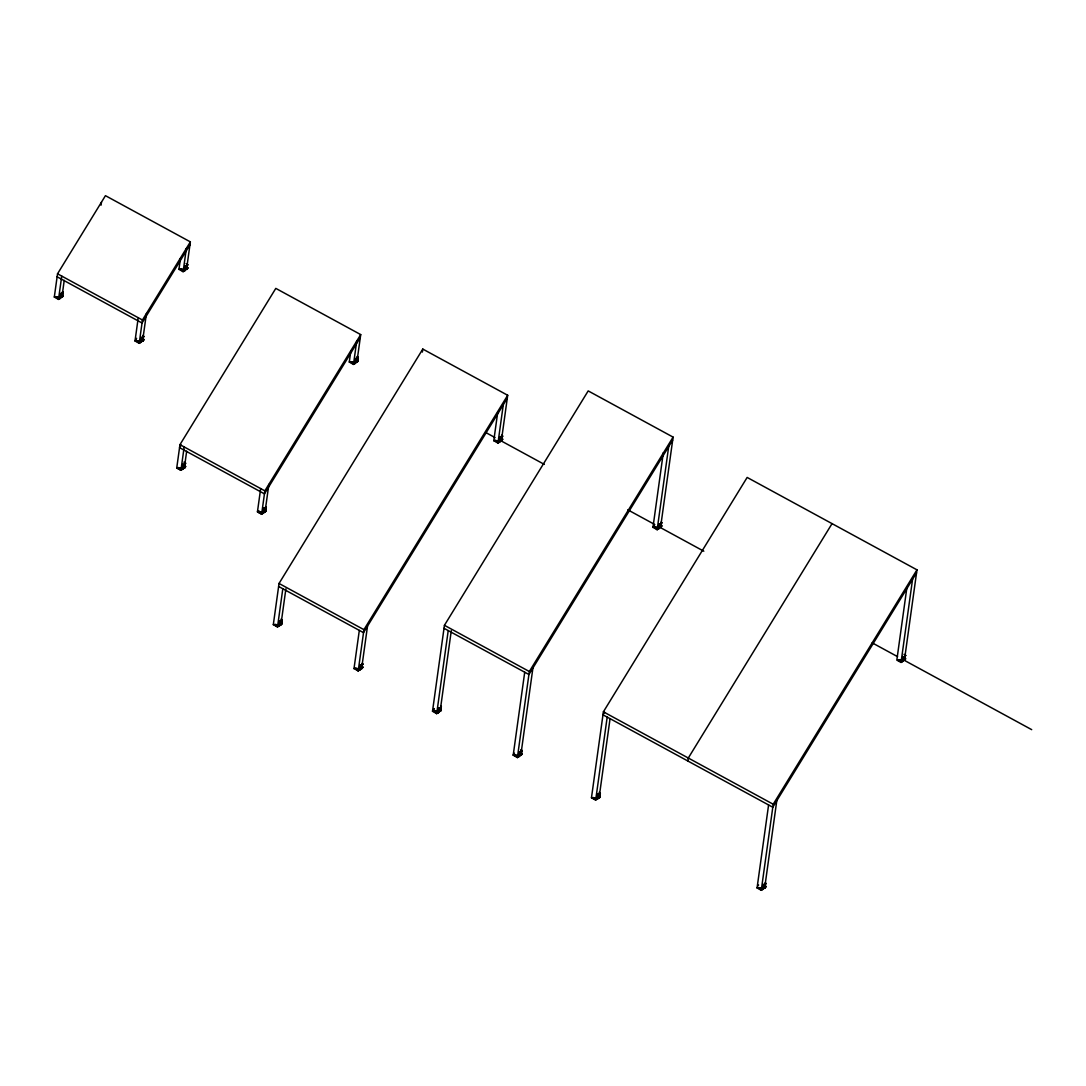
<?xml version="1.0" encoding="UTF-8"?>
<svg xmlns="http://www.w3.org/2000/svg" width="1086" height="1086" viewBox="0 0 1086 1086"><rect width="100%" height="100%" fill="white"/><g stroke="black" fill="none" stroke-linecap="round" stroke-linejoin="round"><path stroke-width="1.5" d="M60.219 295.772L59.458 297.754L60.558 295.962M62.35 294.537L59.554 298.894L60.816 296.057M60.042 296.152L59.757 297.116L60.504 296.356M60.422 296.559L60.015 298.053L61.169 296.695M60.64 297.252L62.73 293.111L61.413 294.985M60.382 293.6A3.082 2.864 7.9 0 1 61.237 294.876L63.164 292.243L61.793 295.596M60.124 293.532C62.472 296.777 62.649 289.853 60.395 295.202M140.569 340.189L140.162 341.669L141.56 339.606A2.443 2.267 7.9 0 1 137.678 341.33L137.311 340.814A2.539 2.362 7.9 0 0 140.827 340.882L141.126 340.488M140.99 337.624A2.539 2.362 7.9 0 1 140.827 340.882L140.718 341.981L142.985 338.859L140.257 342.823L141.356 340.04M141.207 340.285L140.501 341.085L141.194 338.941M143.786 339.28L143.135 338.927L141.397 341.208L141.913 338.683M141.099 337.379A3.082 2.864 7.9 0 1 141.967 338.656C144.818 336.931 144.411 334.814 141.655 338.343M142.442 338.208L142.877 336.728L142.008 337.529M137.678 341.398L140.501 341.425L143.148 338.072M184.905 267.93L184.186 271.201L187.064 267.305L187.715 267.658M185.122 267.319L184.091 270.047L185.937 267.468M185.584 266.722L187.824 264.577L184.634 270.36L185.054 268.866M185.72 269.165L186.222 267.346M186.344 266.355L185.801 266.369M182.638 466.41L181.891 468.595L183.086 466.966M184.213 466.763L185.597 463.098L183.955 465.365L184.606 463.654L183.914 464.279L183.778 465.636L185.177 464.034L181.986 469.749L183.914 465.134M183.045 467.238L182.244 468.012L182.529 466.871M184.009 467.102L182.448 468.908L182.855 467.414M183.643 467.55C181.756 469.315 185.95 462.622 184.484 465.948M264.074 510.271L262.595 512.524L263.559 510.121M261.251 513.081L263.138 512.986A4.941 1.996 25 0 0 263.613 512.483L263.925 510.637L262.69 513.664L265.812 507.854L264.047 510.651M262.88 511.886L263.165 510.922M262.961 511.927C263.545 510.882 262.921 514.221 264.4 511.302M263.518 508.37A3.082 2.864 7.9 0 1 264.373 509.646L264.998 508.275M264.753 508.845L265.283 507.556L264.156 509.062M265.513 509.334L266.287 507.013L263.708 512.212M279.672 623.663L278.559 626.513L280.269 624.151M279.088 623.649C276.808 628.685 282.536 619.414 280.174 621.694M277.419 625.998L279.007 625.835A4.941 1.996 25 0 0 279.482 625.332C281.193 621.518 277.446 626.839 279.346 623.106M280.066 624.464L278.993 625.658L279.577 623.839M279.686 623.337L281.179 620.432L279.645 622.563A2.498 2.321 7.9 0 0 279.143 621.599M281.165 624.776C280.392 624.45 283.473 616.02 281.437 621.694C280.65 624.436 282.727 618.708 280.555 622.074M355.068 361.041L354.443 362.765L355.733 360.878M357.484 359.493L354.538 363.905L355.651 361.054M354.728 362.14L355.475 360.226M356.289 360.172L354.986 363.063L356.873 360.389M355.556 362.452L357.416 359.099L355.611 362.276L356.887 360.701M357.267 359.602L357.701 358.407L356.534 359.466L356.629 358.217L358.136 357.267L356.384 361.041M357.416 359.208L356.832 358.57M357.728 358.326L355.991 360.715M358.19 357.565L358.204 357.47A6.53 6.054 7.9 0 0 356.914 356.561M360.376 667.578L359.154 669.288L360.606 665.854M361.448 665.827L359.249 670.442L362.86 663.79L361.801 666.668M359.452 668.664L360.05 667.035M361.597 667.225L359.71 669.587L360.28 667.781M360.403 668.827L361.027 667.048M360.796 665.528L361.828 664.32L361.57 665.039M439.857 708.71C443.197 703.307 436.423 717.289 438.405 710.027M439.681 709.063L437.739 713.149L439.844 709.796M439.803 708.33L438.825 711.506L439.355 710.95M440.319 707.543L437.997 711.425L435.201 711.547L435.961 712.701L438.486 712.688A5.715 2.308 25 0 0 439.029 712.09L441.31 706.497L439.572 711.411L440.902 708.954M441.405 706.796L441.418 706.715A6.53 6.054 7.9 0 0 440.577 706.104M500.945 437.943L498.922 441.405L499.682 439.423M499.506 439.803L499.058 442.559L501.868 438.364M501.379 439.328L499.479 441.703L500.049 439.871M501.623 440.807C500.782 440.441 502.696 435.676 500.646 437.726M500.388 439.531L501.637 436.463L500.184 438.459A2.498 2.321 7.9 0 0 499.601 437.631M500.836 440.278L502.207 436.789L500.66 438.839L499.601 437.183M501.637 438.771L502.655 435.92L500.985 438.174M520.506 752.245L521.036 750.969L518.348 755.937L519.787 752.489M519.461 755.625C522.895 751.783 515.931 760.702 519.475 754.403M518.646 755.299L519.244 753.67M519.393 754.539C517.167 761.191 525.597 744.915 519.57 753.901M520.221 753.684L519.515 755.435L520.167 754.784M520.941 753.575L521.253 752.231L519.597 754.403M521.022 753.1L522.054 750.426L520.004 753.698M597.3 794.748A2.498 2.321 7.9 0 1 597.857 795.658C603.979 788.721 593.16 807.088 597.857 795.441M597.368 797.45C598.21 797.613 595.223 799.527 597.436 796.405M598.97 796.337L600.314 793.024L597.164 798.834L599.594 794.884M599.526 794.83L597.789 798.034L599.2 796.024M598.78 794.843L599.241 793.567L598.115 795.196M600.368 793.323L600.382 793.228A6.53 6.054 7.9 0 0 599.092 792.318M660.519 523.71L658.116 528.04L659.148 525.312M661.048 525L658.211 529.194L659.311 526.411M658.754 526.316L658.401 527.416L659.161 526.846M659.08 526.859L658.673 528.339L660.193 526.466M659.283 527.552C661.17 522.57 660.695 526.343 660.125 526.588M660.166 524.809L660.831 523.099L658.768 526.031M661.252 524.131L661.333 523.371L660.234 524.687M660.926 525L661.822 522.542L660.329 524.457M763.078 887.343L762.209 888.66L762.915 886.8M764.096 885.429C758.15 897.28 768.508 880.217 763.336 888.348L763.567 886.963M763.336 887.153L762.766 888.959L764.422 886.76L764.164 887.425M764.354 885.945L763.39 888.158L763.92 887.601M764.395 887.058C767.829 880.203 764.177 885.253 763.865 885.09M764.272 885.416L764.843 883.692L763.553 885.579M764.856 886.04L765.508 884.085L764.15 885.687M765.969 883.447L765.983 883.352A6.53 6.054 7.9 0 0 765.141 882.755M899.371 660.804A1.738 0.706 25 0 0 900.077 661.157L902.52 661.238A4.941 1.996 25 0 0 902.995 660.722L903.321 658.89L902.072 661.917L904.339 658.32M903.185 659.148L901.977 660.763L903.118 657.858M904.244 657.845C906.796 655.197 900.918 664.415 903.104 659.256M903.158 660.274L903.851 658.523M904.557 658.442L905.222 656.107L903.403 657.559M904.57 658.116L905.683 655.265L903.633 658.537M62.282 294.713L62.364 293.329L61.142 295.134M143.081 338.438L143.271 337.624L141.547 341.764A5.715 2.308 25 0 1 140.99 342.348L138.479 342.375L136.456 341.058M186.222 267.943L187.376 265.541M185.543 269.925L187.199 266.002L185.475 270.142A5.715 2.308 25 0 1 184.919 270.726L182.176 270.441A1.738 0.706 25 0 1 181.253 269.939M184.756 465.582L184.634 464.36M184.647 465.595L185 464.55L183.276 468.69A5.715 2.308 25 0 1 182.733 469.274L179.896 469.179L177.914 467.523M265.513 509.28C265.744 506.578 266.111 511.601 263.979 512.606A5.715 2.308 25 0 1 263.423 513.189L260.586 513.108L258.672 511.221M279.916 625.237L281.573 621.314L279.849 625.455A5.715 2.308 25 0 1 279.292 626.038L276.781 626.065L274.744 624.762M357.022 360.267L357.226 358.529L354.063 362.507M361.842 666.56L362.14 665.65L360.511 667.591M360.606 669.166L362.235 665.175L360.538 669.383A5.715 2.308 25 0 1 359.995 669.967L357.47 669.981L355.298 668.447M501.623 437.02L501.881 437.957M499.899 439.857L499.94 441.364A4.941 1.996 25 0 1 499.465 441.866L497.51 442.274L499.764 442.083A5.715 2.308 25 0 0 500.307 441.486C503.985 435.486 502.614 438.893 499.207 440.74M763.662 888.524L765.291 884.547L763.594 888.742A5.715 2.308 25 0 1 763.051 889.325L760.865 889.448L758.313 888.009M905.235 657.709L905.059 656.65L903.43 660.641L905.195 657.872L904.679 656.378M54.3 297.143L57.531 273.808L105.451 195.67L190.362 241.879L187.118 265.215M57.775 298.446L57.001 297.292L59.839 297.32L56.608 296.885A2.539 2.362 7.9 0 0 60.124 296.953A2.539 2.362 7.9 0 0 60.287 293.695M54.314 296.994L58.495 299.424L61.739 276.088M62.717 294.618L62.581 293.695L60.843 297.835A5.715 2.308 25 0 1 60.3 298.433L57.558 298.134M61.128 296.057L60.911 297.632L62.391 294.442M62.16 297.157L62.024 295.528L63.083 295.365M62.499 292.908L64.237 280.337M61.508 296.804L62.431 295.012M101.052 205.173L101.46 202.186M138.234 317.723L135.003 341.058L136.619 338.316M136.239 340.38L136.076 341.058M137.596 341.995L137.705 341.208L140.501 341.425M135.017 340.923L139.198 343.339L142.442 320.017L190.362 241.879M140.908 340.597L141.465 339.782L141.18 341.628A4.941 1.996 25 0 1 140.705 342.144L138.248 342.063A1.738 0.706 25 0 1 137.325 341.561M142.863 341.085L142.388 339.742M143.189 336.836L146.434 313.501M141.614 341.547L143.135 338.927M178.932 269.437L180.452 258.427M182.665 270.93L180.045 268.595L180.86 269.599M181.525 270.373L181.633 269.586A2.443 2.267 7.9 0 0 185.394 267.862L185.57 267.808M178.946 269.301L183.127 271.717L186.358 248.395M184.919 266.002A2.539 2.362 7.9 0 1 184.756 269.26A2.539 2.362 7.9 0 1 181.24 269.192L184.457 269.613L181.633 269.586M183.045 270.672L184.634 270.523A4.941 1.996 25 0 0 185.109 270.007L185.421 268.174L184.946 268.744M184.756 265.839L185.828 267.536L186.113 266.599M186.792 269.464L186.873 265.812L184.43 269.803M186.14 269.111L187.064 267.305M357.47 357.932L360.715 334.597L275.803 288.387L179.964 444.649L176.733 467.985L180.928 470.265L184.946 463.613M179.326 468.921L179.434 468.134L182.258 468.161L179.041 467.727A2.539 2.362 7.9 0 0 182.557 467.808A2.539 2.362 7.9 0 0 182.719 464.536M184.172 446.943L180.928 470.265L176.746 467.849M182.638 467.523L183.195 466.709L182.91 468.555A4.941 1.996 25 0 1 182.434 469.071L179.977 468.989A1.738 0.706 25 0 1 179.271 468.636M183.344 466.736L183.643 465.595M184.593 468.012L183.805 467.211M184.919 463.763L186.67 451.192M183.344 468.473L184.864 465.853L185.516 466.206M260.667 488.578L257.436 511.9L261.631 514.194L265.649 507.542M260.029 512.836L260.138 512.063M261.645 512.836L261.373 512.619A2.443 2.267 7.9 0 0 263.898 510.339L264.074 509.999M261.631 514.194L264.862 490.858L360.715 334.597M264.02 512.443L265.5 508.818M265.296 511.927L264.699 511.194L266.219 510.121M265.622 507.678L268.866 484.356M264.78 511.615L265.568 509.768M273.305 624.749L279.034 583.467L422.793 349.068L507.691 395.277L501.963 436.558L497.972 443.074L493.791 440.644M275.898 625.699L276.007 624.912M277.432 625.495L277.487 625.522A2.443 2.267 7.9 0 0 279.767 623.188L279.55 623.581M273.319 624.613L277.5 627.043L282.808 588.748M278.803 625.115L275.613 624.504A2.539 2.362 7.9 0 0 279.129 624.572A2.539 2.362 7.9 0 0 279.292 621.314M281.491 620.527L285.889 588.87M280.514 624.423L281.437 622.617L282.089 622.984M349.271 362.154L350.805 351.131M357.158 358.108L355.814 362.86A5.715 2.308 25 0 1 355.271 363.443L351.878 363.091L351.986 362.303L354.783 362.52M355.95 360.62L355.461 362.724A4.941 1.996 25 0 1 354.986 363.226L353.018 363.484M349.298 362.005L353.479 364.434L356.71 341.113M356.181 358.584L356.086 359.004M357.131 362.181L356.534 361.448L358.068 360.376M355.882 362.643L357.416 360.023M353.995 668.677L359.317 630.382M356.602 669.614L356.71 668.827L359.534 668.854L356.317 668.419A2.539 2.362 7.9 0 0 359.819 668.501A2.539 2.362 7.9 0 0 359.982 665.229M354.022 668.542L358.204 670.958L363.932 629.676L507.691 395.277M359.833 665.08L360.891 666.777L361.285 666.166M361.855 668.704L361.502 667.415M367.502 626.16L362.195 664.456L358.204 670.958M361.339 668.379L362.14 666.546L362.778 666.899M422.373 352.068L422.793 349.068M451.287 630.708L440.685 707.162L436.694 713.678L432.513 711.249L444.432 625.305L588.191 390.906L673.089 437.115L661.143 523.208L657.152 529.71L652.971 527.294M433.803 710.746L433.762 711.221M436.694 713.678L448.219 630.586M438.025 711.574L434.794 711.14A2.539 2.362 7.9 0 0 438.31 711.208L438.69 710.624M440.346 711.411L439.749 710.692L441.269 709.62M439.694 711.058L440.631 709.267M493.763 440.794L497.7 412.449M497.239 442.097L496.478 440.943L499.302 440.97L498.542 441.147M497.972 443.074L503.28 404.779M500.347 441.323L500.782 438.812M500.972 440.454L501.908 438.663L502.546 439.015M524.714 672.22L513.189 755.313L514.479 753.209M521.022 751.471L519.732 756.019A5.715 2.308 25 0 1 519.189 756.603L515.782 756.25L515.891 755.462L518.714 755.489L517.968 755.68M517.194 756.888L518.891 756.399A4.941 1.996 25 0 0 519.366 755.883L519.678 754.051M513.203 755.177L517.384 757.594L529.33 671.515L673.089 437.115M520.085 751.593L519.841 752.598M520.113 753.236L519.013 751.716M521.049 755.34L520.248 754.539M532.914 667.999L521.375 751.091L517.384 757.594M519.8 755.802L521.321 753.182L521.972 753.535M591.449 797.911L603.395 711.819L747.154 477.433L916.964 569.838L905.018 655.93M599.879 795.386L599.676 794.395L597.992 798.617A5.715 2.308 25 0 1 597.449 799.201L594.056 798.848L594.164 798.061L596.988 798.088L596.241 798.278M591.476 797.776L595.657 800.192L607.183 717.099M599.676 794.395L598.427 796.391M599.309 797.938L598.97 796.079M610.033 718.891L599.648 793.69L595.657 800.192M598.06 798.4L599.811 795.685L599.363 794.287M663.329 452.631L652.957 527.429L654.573 524.687M660.777 523.588L659.501 528.135A5.715 2.308 25 0 1 658.944 528.719L656.107 528.624L655.659 527.579L658.483 527.606L655.265 527.172A2.539 2.362 7.9 0 0 658.781 527.253A2.539 2.362 7.9 0 0 658.944 523.981M657.152 529.71L668.677 446.617M660.817 527.457L660.22 526.724L661.741 525.651M659.569 527.918L661.089 525.298M687.886 761.028L688.293 758.028L832.052 523.628M757.051 888.036L768.589 804.943M759.657 888.972L763.268 887.262M757.078 887.9L761.259 890.33L773.205 804.237L916.964 569.838M763.037 884.601A2.539 2.362 7.9 0 1 762.874 887.859A2.539 2.362 7.9 0 1 759.372 887.791L762.589 888.063M763.472 886.99L763.227 888.606A4.941 1.996 25 0 1 762.766 889.122L760.309 889.04A1.738 0.706 25 0 1 759.385 888.538L758.693 887.805M762.888 884.438L764.245 885.701M764.911 888.063L764.313 887.33L765.834 886.257M776.775 800.721L765.25 883.814L761.259 890.33M764.259 887.71L765.196 885.904M906.973 587.01L896.819 660.152L901.027 662.433L905.032 655.795M903.62 659.161L903.362 660.858A5.715 2.308 25 0 1 902.819 661.442L899.982 661.347L898 659.691M899.425 661.089L903.023 659.378M901.027 662.433L912.552 579.34M902.805 656.718A2.539 2.362 7.9 0 1 902.642 659.976A2.539 2.362 7.9 0 1 899.127 659.908L902.357 660.179M904.679 660.179L904.421 658.7M904.027 659.826L904.95 658.021L905.602 658.374M61.848 293.614L62.391 294.523M186.48 265.921L186.29 267.237M186.806 265.391L185.312 268.025M266.328 507.42L266.341 507.311A6.53 6.054 7.9 0 0 265.527 506.619M282.197 620.269L282.211 620.16A6.53 6.054 7.9 0 0 280.935 619.169M362.018 666.166L362.222 665.161M362.9 664.198L362.914 664.089A6.53 6.054 7.9 0 0 362.086 663.383M502.669 436.3L502.682 436.192A6.53 6.054 7.9 0 0 501.406 435.201M765.467 885.647L764.911 884.262M62.255 297.007L63.124 295.582L62.336 297.048M142.958 340.936L143.827 339.511M186.887 269.314L187.674 267.848M187.756 267.916L187.009 267.685M184.688 467.862L185.557 466.437M265.649 511.139A1.9 1.846 67.9 0 1 265.337 511.547L266.179 510.311M281.26 624.626L282.048 623.16M282.129 623.228L281.383 622.997M357.226 362.018L358.108 360.606L356.493 361.828M361.95 668.555L362.819 667.157L362.086 666.926M441.31 709.877L441.092 710.42A1.9 1.846 67.9 0 0 441.215 710L441.242 709.81M502.574 439.341L502.058 440.359L501.393 439.939M521.144 755.191L522.013 753.765L520.398 754.987M599.404 797.789L600.205 796.323M600.273 796.391L598.671 797.586M660.912 527.307L661.781 525.882L660.166 527.104M765.006 887.914L765.888 886.488L765.141 886.285M184.796 465.46L184.294 464.401M143.379 338.764L142.212 340.732M185.109 465.69L183.941 467.659M362.072 665.596L361.557 665.094L360.376 667.252M185.543 466.532L184.81 466.233M265.255 508.058L262.934 512.266A2.824 2.634 7.9 0 1 258.807 510.882M357.063 358.421L356.099 360.335M143.8 339.606L143.081 339.307M266.219 510.488L265.636 510.067M357.321 359.547L357.403 360.498M521.239 752.707L521.131 751.688M764.558 886.787L765.196 884.981L764.476 885.742M136.293 339.551A5.715 2.308 25 0 0 136.184 339.728L136.198 340.217M183.819 466.926L184.24 466.152M361.095 667.618L361.516 666.845M500.85 439.735L501.284 438.961M598.549 796.852L599.445 795.359M265.133 508.438L264.699 509.158M440.74 708.221L440.224 709.497M263.857 512.035L265.269 509.701M521.131 753.127L520.628 753.888M764.992 885.714L764.625 884.398M265.351 509.796L264.875 510.474L265.812 510.651M142.551 339.416L143.379 339.809M762.847 886.923L762.508 888.022L763.39 888.049M902.615 659.039L902.276 660.139L903.158 660.166M904.814 657.6L904.38 656.473L904.068 657.464M521.361 753.562L521.104 752.924M660.573 526.574L661.007 523.778M59.866 296.261L60.422 295.351M354.85 361.271L355.326 360.511M440.577 709.647L440.441 711.262L441.025 710.543M660.397 524.579L659.446 524.782M904.258 657.301L903.199 658.74M661.075 525.773L661.686 526.031A1.9 1.846 67.9 0 1 661.523 526.52M184.837 268.975L185.434 268.174M187.566 268.405L187.688 268.12A1.9 1.846 67.9 0 1 187.498 268.527L187.009 269.301M266.07 510.868L266.165 510.637A1.9 1.846 67.9 0 1 266.002 510.99L265.052 511.058M281.939 623.717L282.034 623.486A1.9 1.846 67.9 0 1 281.871 623.839L281.355 624.64M361.366 665.99L360.891 666.723M362.208 666.017L361.502 667.13L361.977 666.478M362.629 667.646L362.805 667.225A1.9 1.846 67.9 0 1 362.575 667.768L361.624 667.822M519.094 754.851L519.651 754.037M658.863 526.968L659.609 525.787M593.092 797.409A2.824 2.634 7.9 0 0 597.232 798.21A2.824 2.634 7.9 0 0 597.544 794.314A3.082 2.864 7.9 0 1 598.413 795.509L598.82 795.223M762.698 886.99L764.001 884.873M904.557 658.265L905.032 657.492M60.314 296.437L60.816 295.867L60.477 297.713A4.941 1.996 25 0 1 60.002 298.216L58.115 298.311M140.732 339.837L141.194 339.144M136.646 340.556A2.824 2.634 7.9 0 0 140.773 341.357A2.824 2.634 7.9 0 0 141.099 337.461A3.082 2.864 7.9 0 1 141.94 338.791L142.28 338.547M186.208 266.925L185.747 267.631M184.009 465.473L183.548 466.179L182.557 464.387M263.572 511.235L263.979 510.447M359.534 668.691L360.457 667.401L360.172 669.247A4.941 1.996 25 0 1 359.71 669.75L357.253 669.682A1.738 0.706 25 0 1 356.33 669.18L355.638 668.447M597.476 797.219L597.911 796.635L597.639 798.481A4.941 1.996 25 0 1 597.164 798.997L594.707 798.916A1.738 0.706 25 0 1 594.001 798.563M902.846 659.46L903.335 659.08M904.109 657.641L902.656 656.555M62.051 295.392L61.359 296.6M440.346 709.443L440.061 707.76M600.056 796.934L600.232 796.54A1.9 1.846 67.9 0 1 600.029 797.002L599.513 797.803M765.657 887.072L765.847 886.624A1.9 1.846 67.9 0 1 765.63 887.126L765.141 887.9M905.425 659.175L904.774 660.03L905.425 659.175A1.9 1.846 67.9 0 0 905.548 658.754L904.909 658.401M141.139 340.122L142.198 338.723M182.869 467.048L183.385 466.342M184.213 466.478L184.715 465.785L183.005 468.297M280.5 622.414L279.631 624.762L278.749 624.613M281.043 622.726L280.609 623.568L281.437 622.617M281.288 622.563L280.772 623.527M438.31 710L438.69 709.28M520.941 753.277L520.533 754.336M660.464 525.597L660.234 526.276M660.94 525.23L660.559 525.963M764.802 886L765.033 885.85M902.642 658.754L903.023 658.035M440.142 709.837L440.862 710.135M764.707 886.488L765.426 886.787M143.569 340.149L143.759 339.742A1.9 1.846 67.9 0 1 143.569 340.149L143.053 340.95M185.299 467.075L185.489 466.668A1.9 1.846 67.9 0 1 185.312 467.075L184.81 467.849M357.851 361.244L358.054 360.783A1.9 1.846 67.9 0 1 357.851 361.244L357.335 362.045M502.519 439.206L502.031 440.414M521.755 754.403L521.959 753.942A1.9 1.846 67.9 0 1 521.755 754.403L521.239 755.204M521.321 753.182L520.303 754.689M598.698 796.961L599.594 795.78M903.783 659.541L904.95 658.021M263.341 510.325L263.925 509.253M279.211 623.188L280.107 621.613M361.855 666.723L362.14 666.546M519.094 753.738L519.488 753.019M597.707 796.73L598.372 795.536M598.413 795.821L597.286 794.314M762.969 886.461L763.458 885.565M764.164 885.891L763.77 886.61M905.032 659.392L905.072 659.324A1.9 1.846 67.9 0 1 904.733 659.799L904.081 659.446M184.24 466.559L185.109 466.736M264.441 509.931L263.26 508.302M355.665 360.728L356.194 359.765A3.082 2.864 7.9 0 0 355.38 358.475A2.824 2.634 7.9 0 1 355.054 362.452A2.824 2.634 7.9 0 1 350.914 361.652M279.577 625.061L281.03 623.038L281.681 623.5M359.995 666.926L360.498 666.03M500.144 439.368L500.714 438.527M438.866 709.972L439.545 709.049A3.082 2.864 7.9 0 0 438.568 707.855M659.338 526.004L660.003 524.809M660.695 525.719L660.519 523.791M263.531 509.972L264.034 509.09M279.808 623.092L280.215 622.373M519.692 753.657L520.235 752.693M521.402 754.553A1.9 1.846 67.9 0 1 521.104 754.96L520.791 753.847M142.388 339.999L141.384 341.33M185.204 267.373L185.53 266.613M183.005 465.921L183.439 464.998M280.093 624.694L280.745 623.445M500.795 439.151L501.841 437.699M439.531 708.778L439.002 709.728A2.443 2.267 7.9 0 1 435.16 711.669M903.593 658.007L903.335 658.496A2.443 2.267 7.9 0 1 900.823 660.831M141.397 338.588L141.343 338.859A2.498 2.321 7.9 0 0 140.841 337.895M185.326 266.966L185.272 267.237A2.498 2.321 7.9 0 0 184.769 266.274M356.33 359.534L355.746 359.928L356.357 358.489M279.916 623.5L281.369 621.667M280.215 624.314L280.568 623.635M361.366 667.496L360.28 668.99M186.113 268.418L186.127 268.69M439.002 710.312L439.789 709.307M903.321 657.505L903.769 657.885A3.082 2.864 7.9 0 0 902.9 656.609M60.802 294.673L61.4 293.614M185.421 266.98L185.733 266.287M183.235 465.527L184.091 464.306M183.656 467.645L184.077 466.736M280.039 622.319A2.824 2.634 7.9 0 0 279.292 621.206A3.082 2.864 7.9 0 1 280.242 622.495L280.446 622.237M519.692 752.856L520.479 751.607M659.365 526.52L659.134 528A4.941 1.996 25 0 1 658.659 528.502L656.202 528.434A1.738 0.706 25 0 1 655.279 527.932L654.587 527.199M597.734 798.224L598.522 797.395M763.933 887.751L764.395 886.787M903.24 659.243L904.136 657.084M501.04 439.911L500.049 441.092M58.495 299.424L62.513 292.772M62.635 296.654L61.916 296.288M189.941 244.879L142.022 323.004L57.124 276.794M139.198 343.339L143.216 336.687M183.127 271.717L187.226 264.984M181.145 445.043L179.557 447.649L264.455 493.858L360.294 337.583M183.697 465.582L184.973 464.482M353.479 364.434L357.484 357.783M265.703 508.465L263.762 512.022L262.88 511.764M277.5 627.043L281.518 620.391M507.271 398.277L363.511 632.663L278.613 586.467M358.217 670.822L362.208 664.306M497.985 442.939L501.976 436.423M361.109 667.944L360.498 668.759M432.513 711.249L434.101 708.642M438.798 710.651L438.663 711.968A4.941 1.996 25 0 1 438.187 712.47L435.744 712.389A1.738 0.706 25 0 1 434.821 711.9M672.682 440.101L528.923 674.501L444.011 628.292M517.411 757.458L521.402 750.955M657.179 529.574L661.17 523.058M604.576 712.212L602.988 714.819L772.784 807.237L916.543 572.838M903.62 657.003L903.172 657.953A2.498 2.321 7.9 0 0 902.656 656.989M762.562 888.402L765.277 884.52M902.33 660.519L905.032 656.636M61.345 296.505L60.735 297.279M142.361 338.859L143.067 337.977M264.237 508.764L264.943 508.153M439.857 709.199L440.563 708.303M356.452 361.448L357.185 361.801A1.9 1.846 67.9 0 0 357.498 361.38M598.63 797.205L599.363 797.558A1.9 1.846 67.9 0 0 599.676 797.151M764.218 887.343L764.965 887.683A1.9 1.846 67.9 0 0 765.277 887.276M141.737 338.221L142.361 337.393M183.466 465.147L184.009 464.428M280.88 621.273L280.202 622.862L279.129 621.151M500.809 440.156L500.171 440.943M659.691 524.592L660.464 523.669M265.731 511.479L264.699 511.194M142.117 340.434L142.918 340.705A1.9 1.846 67.9 0 0 143.216 340.298M280.419 624.138L281.206 624.396A1.9 1.846 67.9 0 0 281.518 623.988M355.407 361.489L354.81 362.167M360.81 665.718L361.231 665.134M903.633 657.206L904.326 656.392M501.908 438.663L502.139 439.531M55.603 296.953L56.893 298.08M58.535 298.093L58.155 297.876A2.443 2.267 7.9 0 0 60.775 295.568M497.632 441.663L497.592 441.54A2.443 2.267 7.9 0 0 500.239 439.219M357.932 669.397L357.905 669.397A2.443 2.267 7.9 0 0 360.471 667.103M654.043 527.294L655.55 528.366M592.684 797.898L594.056 798.848M185.828 267.183L185.869 267.17A3.082 2.864 7.9 0 0 185.027 265.758A2.824 2.634 7.9 0 1 184.674 269.762A2.824 2.634 7.9 0 1 180.466 268.771M61.02 294.917L60.83 294.917A2.498 2.321 7.9 0 0 60.137 293.98M597.979 795.699L598.4 795.644A3.082 2.864 7.9 0 0 597.531 794.368A2.824 2.634 7.9 0 1 598.182 795.481M497.171 441.133L496.071 440.536A2.539 2.362 7.9 0 0 499.587 440.604A2.539 2.362 7.9 0 0 499.75 437.346M360.498 666.451L360.946 666.41A3.082 2.864 7.9 0 0 360.077 665.134A2.824 2.634 7.9 0 1 360.728 666.247M184.376 269.287L185.258 269.45M59.757 296.994L60.626 297.143M354.728 362.005L355.611 362.154M140.447 340.909L141.329 341.072M658.401 527.28L659.283 527.429M182.19 467.835L183.059 467.985M359.452 668.528L360.335 668.677M438.825 711.398L438.35 711.099A2.539 2.362 7.9 0 0 438.472 707.95M518.646 755.164L519.515 755.327M596.906 797.762L597.789 797.925M501.854 439.043L502.492 439.396A1.9 1.846 67.9 0 1 502.343 439.884M186.195 268.731L186.833 269.084A1.9 1.846 67.9 0 0 187.145 268.676M501.026 440.088L501.678 440.441A1.9 1.846 67.9 0 0 501.976 440.02M660.22 526.724L660.872 527.077A1.9 1.846 67.9 0 0 661.17 526.669M486.202 432.771L495.148 437.631M499.614 440.061L544.33 464.401M627.789 509.823L654.627 524.429M657.6 526.045L703.809 551.199M872.221 642.858L897.565 656.65M902.032 659.08L1031.7 729.656M57.531 273.808L142.442 320.017M62.391 295.378L63.029 295.731A1.9 1.846 67.9 0 1 62.879 296.234M61.563 296.437L62.214 296.79A1.9 1.846 67.9 0 0 62.513 296.369M179.964 444.649L264.862 490.858M183.996 467.279L184.647 467.632A1.9 1.846 67.9 0 0 184.946 467.224M257.45 511.764L261.645 514.045M444.432 625.305L529.33 671.515M603.395 711.819L773.205 804.237M279.034 583.467L363.932 629.676M281.722 622.319L281.247 621.138M362.371 667.415L361.719 667.062L361.91 668.324A1.9 1.846 67.9 0 0 362.222 667.917M439.749 710.692L440.4 711.045A1.9 1.846 67.9 0 0 440.699 710.624M496.37 441.73L494.945 440.332M351.878 363.091L350.724 362.154M515.782 756.25L514.642 755.313M435.092 712.335L433.938 711.398M259.364 512.063L259.758 512.402A1.738 0.706 25 0 0 260.423 512.796M275.233 624.912L275.627 625.251A1.738 0.706 25 0 0 276.292 625.645M599.024 794.273L599.594 794.966M520.751 751.675L521.334 752.367M351.05 362.113L351.606 362.656A1.738 0.706 25 0 0 352.529 363.158M514.954 755.286L515.524 755.815A1.738 0.706 25 0 0 516.434 756.318M56.078 297.102L56.635 297.632A1.738 0.706 25 0 0 57.3 298.026M178.674 468.147L178.267 467.55A2.824 2.634 7.9 0 0 182.557 468.242A2.824 2.634 7.9 0 0 182.747 464.306M658.781 523.832L659.854 525.529M355.108 358.556L356.222 359.982A3.082 2.864 7.9 0 0 355.353 358.611A2.824 2.634 7.9 0 1 356.004 359.724M439.396 709.28L438.323 707.787M140.827 337.461L141.899 339.158M56.187 297.021L56.458 297.021A2.443 2.267 7.9 0 0 57.287 297.578M654.831 527.253L655.184 527.239A2.443 2.267 7.9 0 0 659.419 525.855M661.225 523.995L661.374 524.905M521.456 751.879L521.606 752.802M357.552 358.706L357.701 359.629M182.815 464.441A3.082 2.864 7.9 0 1 183.67 465.718M182.57 464.822A2.498 2.321 7.9 0 1 183.14 465.731M183.195 466.41A2.443 2.267 7.9 0 1 179.407 468.256M181.932 469.451A6.53 6.054 7.9 0 1 179.896 468.636M183.887 462.134A6.53 6.054 7.9 0 1 185.652 463.396M263.436 508.221A2.824 2.634 7.9 0 1 263.002 512.334L259.744 511.655A2.539 2.362 7.9 0 0 263.26 511.723A2.539 2.362 7.9 0 0 263.423 508.465M263.274 508.75A2.498 2.321 7.9 0 1 263.844 509.646M260.409 512.348A2.443 2.267 7.9 0 1 259.961 512.076M262.636 513.366A6.53 6.054 7.9 0 1 259.717 511.927M355.271 358.706A2.539 2.362 7.9 0 1 353.602 362.588M355.122 358.991A2.498 2.321 7.9 0 1 355.679 359.9M355.746 360.579A2.443 2.267 7.9 0 1 353.452 362.833M352.421 362.656A2.443 2.267 7.9 0 1 351.674 362.222M354.484 363.62A6.53 6.054 7.9 0 1 351.565 362.167M184.131 270.903A6.53 6.054 7.9 0 1 181.633 269.79M186.086 263.586A6.53 6.054 7.9 0 1 187.837 264.848M136.279 339.66A2.824 2.634 7.9 0 1 136.279 338.696M140.99 337.502A2.824 2.634 7.9 0 1 141.737 338.628M140.203 342.524A6.53 6.054 7.9 0 1 137.705 341.411M142.633 335.465A6.53 6.054 7.9 0 1 143.922 336.47M60.314 293.451A2.824 2.634 7.9 0 1 60.124 297.401A2.824 2.634 7.9 0 1 55.943 296.641M59.499 298.596A6.53 6.054 7.9 0 1 56.581 297.157M62.391 291.849A6.53 6.054 7.9 0 1 63.219 292.541M499.777 437.101A2.824 2.634 7.9 0 1 499.587 441.052A2.824 2.634 7.9 0 1 495.406 440.292M499.859 437.115A3.082 2.864 7.9 0 1 500.727 438.377M497.021 441.785A1.738 0.706 25 0 1 496.316 441.432M498.963 442.246A6.53 6.054 7.9 0 1 496.926 441.445M355.638 668.175A2.824 2.634 7.9 0 0 359.778 668.976A2.824 2.634 7.9 0 0 360.09 665.066A3.082 2.864 7.9 0 1 360.959 666.275M359.846 665.514A2.498 2.321 7.9 0 1 360.403 666.424M356.982 669.112A2.443 2.267 7.9 0 1 356.045 668.365M359.195 670.143A6.53 6.054 7.9 0 1 357.647 669.587M279.401 621.151A2.824 2.634 7.9 0 1 279.075 625.047A2.824 2.634 7.9 0 1 274.934 624.26M279.401 621.083A3.082 2.864 7.9 0 1 280.256 622.346M276.441 625.264A2.443 2.267 7.9 0 1 275.966 625.034M278.505 626.215A6.53 6.054 7.9 0 1 276.007 625.115M438.5 707.705A2.824 2.634 7.9 0 1 438.31 711.656A2.824 2.634 7.9 0 1 434.128 710.896M433.721 709.606A2.824 2.634 7.9 0 1 433.871 708.669M438.581 707.719A3.082 2.864 7.9 0 1 439.45 708.982M438.323 708.235A2.498 2.321 7.9 0 1 438.893 709.144M437.685 712.85A6.53 6.054 7.9 0 1 435.201 711.751M514.832 754.811A2.824 2.634 7.9 0 0 518.959 755.612A2.824 2.634 7.9 0 0 519.284 751.716A3.082 2.864 7.9 0 1 520.153 752.91M519.176 751.879A2.539 2.362 7.9 0 1 517.52 755.747M519.923 752.883A2.824 2.634 7.9 0 0 519.176 751.756A3.082 2.864 7.9 0 1 520.126 753.046L519.665 753.087A2.498 2.321 7.9 0 0 519.027 752.15M519.651 753.738A2.443 2.267 7.9 0 1 517.547 755.978M516.325 755.815A2.443 2.267 7.9 0 1 515.456 755.259M518.389 756.779A6.53 6.054 7.9 0 1 517.33 756.453M520.818 749.734A6.53 6.054 7.9 0 1 522.108 750.725M658.971 523.751A2.824 2.634 7.9 0 1 659.311 527.185A2.824 2.634 7.9 0 1 655.713 527.918A2.824 2.634 7.9 0 1 654.342 524.701M659.053 523.751A3.082 2.864 7.9 0 1 659.921 525.027M654.139 526.099A5.715 2.308 25 0 1 654.383 525.773M658.795 524.266A2.498 2.321 7.9 0 1 659.365 525.176M658.157 528.896A6.53 6.054 7.9 0 1 654.844 527.09M661.048 522.135A6.53 6.054 7.9 0 1 661.863 522.841M597.449 794.477A2.539 2.362 7.9 0 1 595.78 798.346M597.924 796.337A2.443 2.267 7.9 0 1 595.63 798.59M596.662 799.377A6.53 6.054 7.9 0 1 595.101 798.821M902.833 656.473A2.824 2.634 7.9 0 1 902.642 660.424A2.824 2.634 7.9 0 1 898.461 659.65M902.018 661.618A6.53 6.054 7.9 0 1 899.982 660.804M903.973 654.301A6.53 6.054 7.9 0 1 905.738 655.564M759.209 887.859A2.443 2.267 7.9 0 0 763.526 886.475L763.96 885.66A3.082 2.864 7.9 0 0 763.159 884.357A2.824 2.634 7.9 0 1 762.834 888.334A2.824 2.634 7.9 0 1 758.693 887.533M758.327 885.687A2.824 2.634 7.9 0 1 758.598 884.968M763.051 884.493A2.824 2.634 7.9 0 1 763.784 885.606M762.901 884.886A2.498 2.321 7.9 0 1 763.458 885.782M762.25 889.502A6.53 6.054 7.9 0 1 758.938 887.696M352.692 362.493L351.592 361.896A2.539 2.362 7.9 0 0 352.692 362.493M516.597 755.666L515.497 755.069A2.539 2.362 7.9 0 0 516.597 755.666M594.87 798.264L593.77 797.667A2.539 2.362 7.9 0 0 594.87 798.264"/></g></svg>
